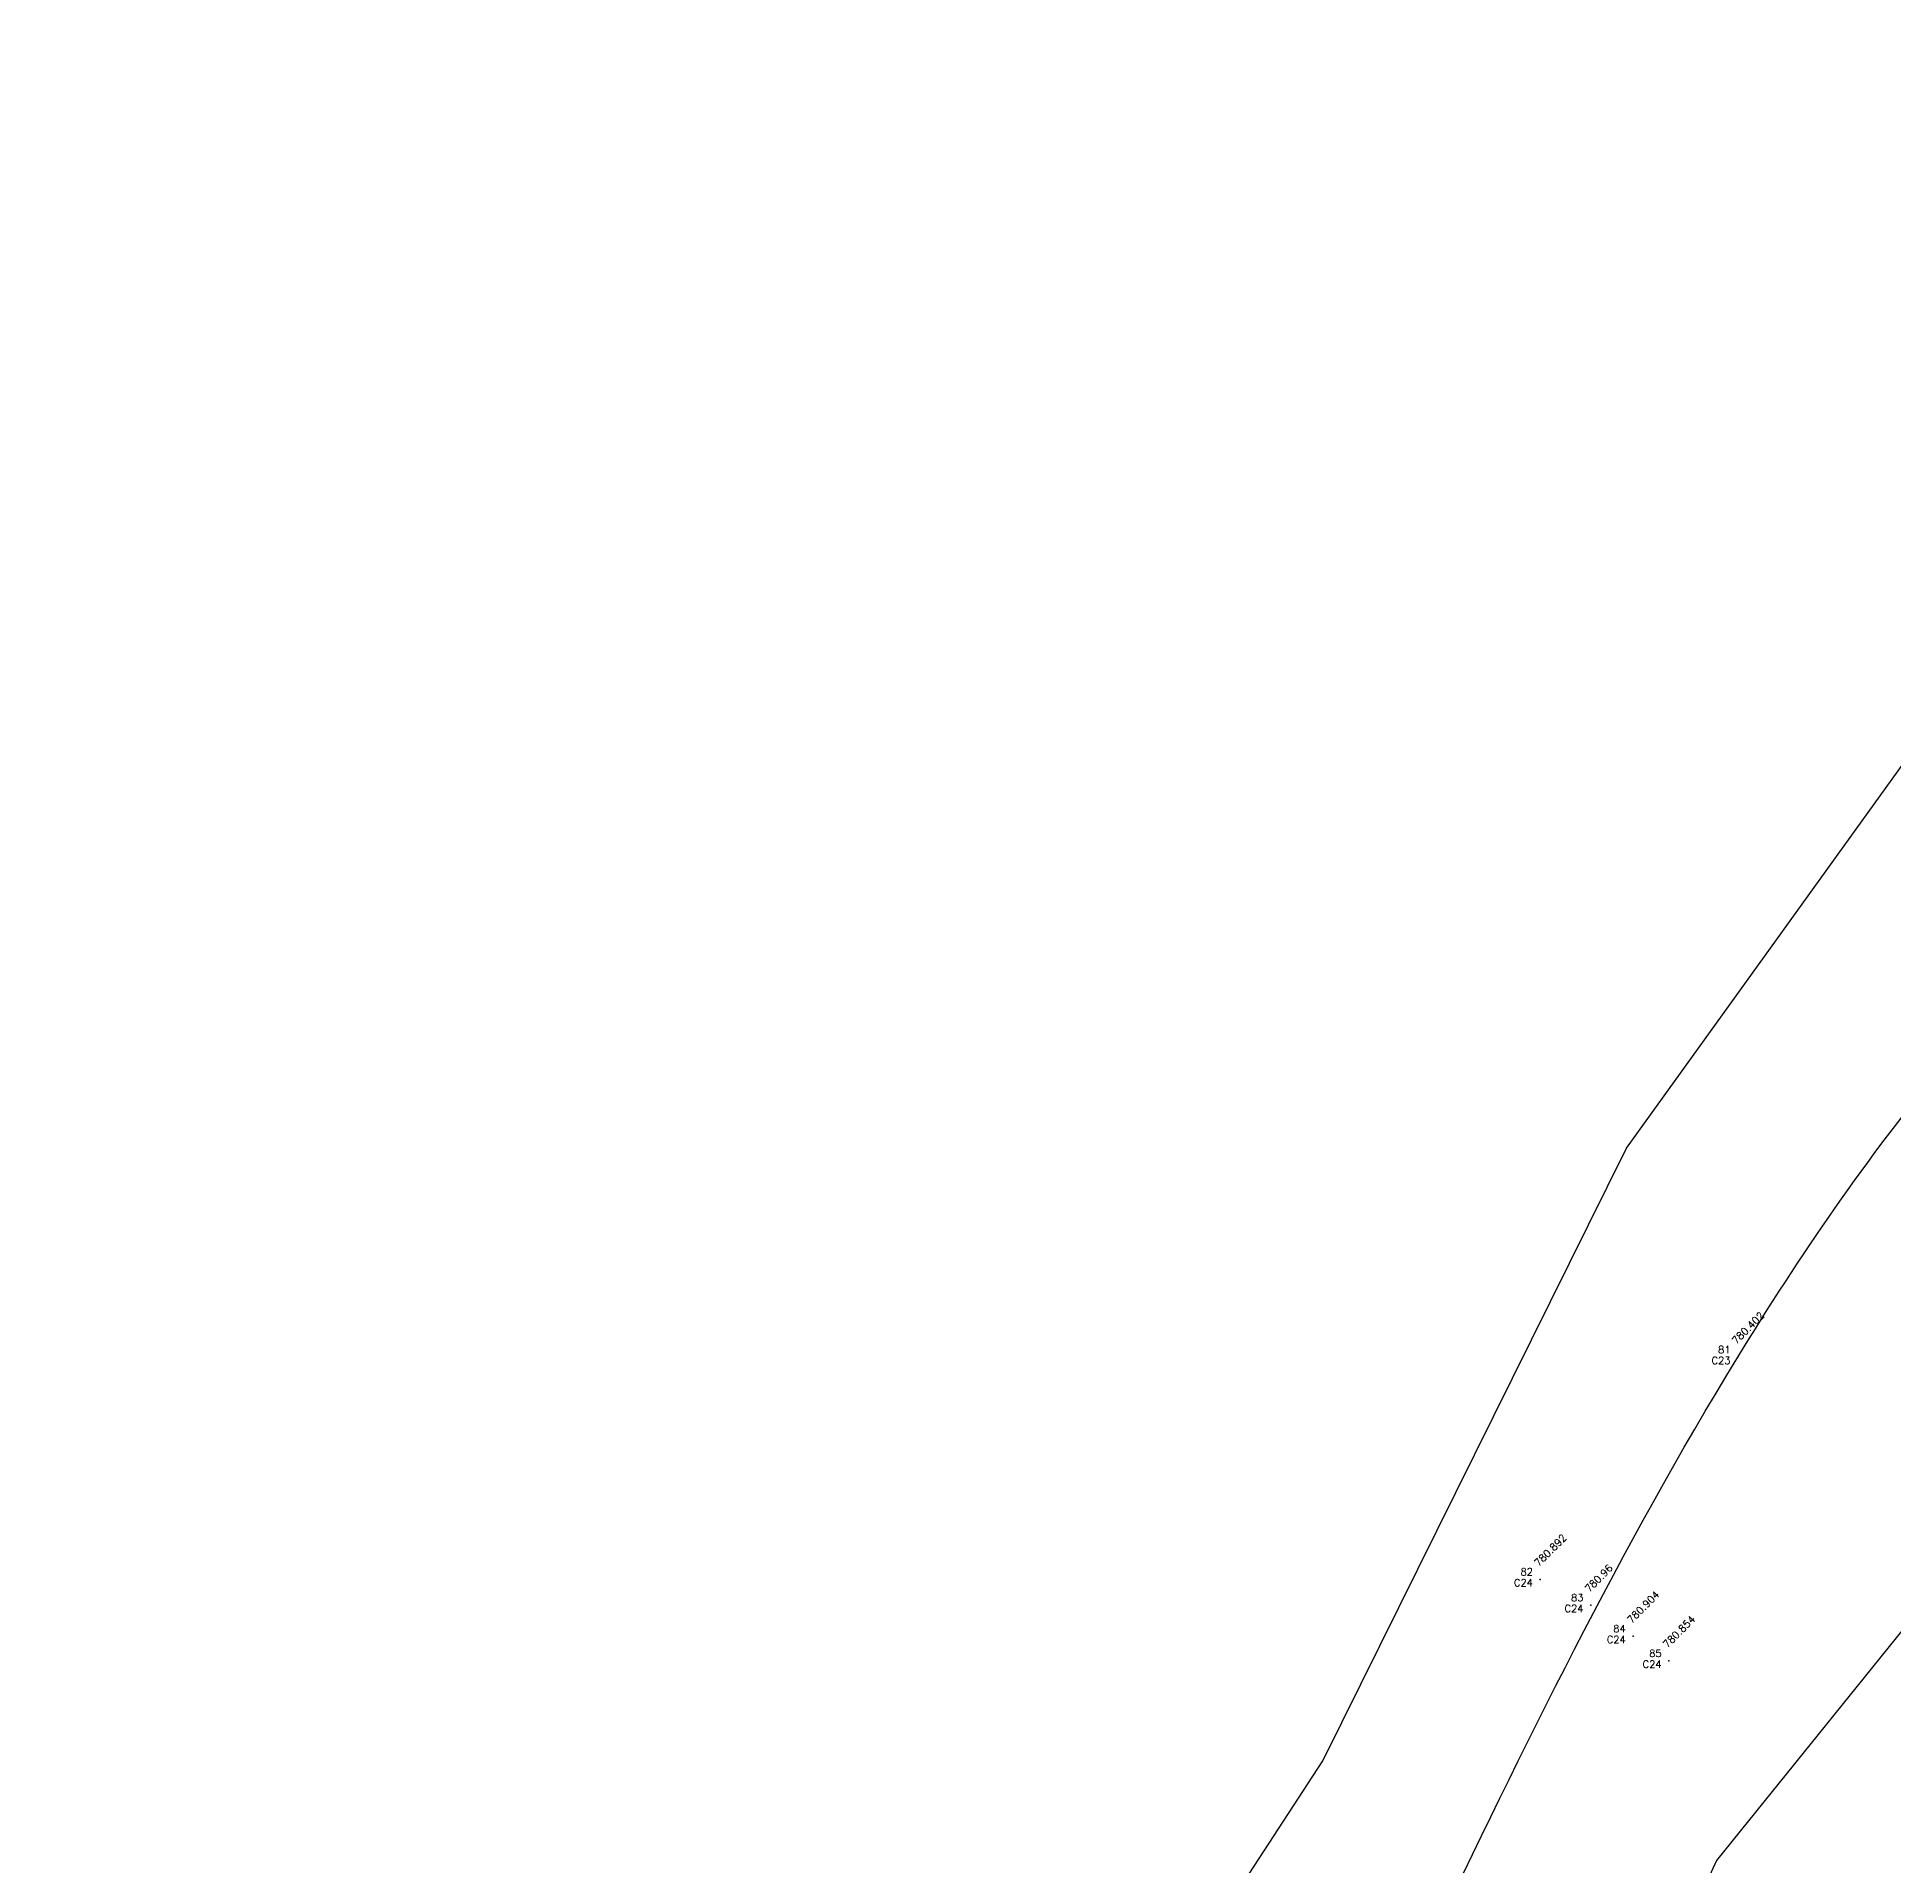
# Model space of a CAD drawing. Header units: millimetres. Extents: x 2757 to 35141, y 547 to 28513.
# Drawn here: x 2824.1 to 3165.4, y 1582.8 to 1919 of the extents above; entities that cross this region are included whole.
import ezdxf
from ezdxf.enums import TextEntityAlignment as Align

# ---------------------------------------------------------------- set-up
doc = ezdxf.new("R2010")
doc.units = ezdxf.units.MM
for name, color, linetype in [('Boundary', 6, 'Continuous'), ('Points', 7, 'Continuous'), ('Points-ELV', 6, 'Continuous'), ('Points-NUM', 4, 'Continuous'), ('Points-TXT', 3, 'Continuous')]:
    doc.layers.add(name, color=color, linetype=linetype)
doc.styles.add('romans', font='romans.shx')

# ---------------------------------------------------------------- blocks, each defined once
blk = doc.blocks.new('POINTS')
at = {"layer": 'Points'}
blk.add_line((0, 0), (0, 0), dxfattribs=at)
blk.add_point((0, 0), dxfattribs=at)
at = {"layer": 'Points-ELV', "style": 'romans'}
blk.add_attdef('ELEV', text='', height=1, rotation=45, dxfattribs=at).set_placement((0, 0), align=Align.BOTTOM_LEFT)
at = {"layer": 'Points-NUM', "style": 'romans'}
blk.add_attdef('PTNUM', text='', height=1, dxfattribs=at).set_placement((0, 0), align=Align.BOTTOM_RIGHT)
at = {"layer": 'Points-TXT', "style": 'romans'}
blk.add_attdef('DESC', text='', height=1, dxfattribs=at).set_placement((0, 0), align=Align.BOTTOM_RIGHT)

msp = doc.modelspace()

# ---------------------------------------------------------------- linework, layer by layer
msp.add_open_spline([(2903.00211, 1082.1966, 4188.48909), (2909.40216, 1097.29475, 4187.54312), (2931.77919, 1150.08369, 4184.23565), (2951.22124, 1226.09869, 4179.56262), (2981.23865, 1326.84677, 4174.87943), (3007.89141, 1412.93532, 4173.28094), (3046.973, 1498.8222, 4170.52538), (3086.07321, 1582.01702, 4168.22307), (3134.0429, 1680.25582, 4162.17535), (3194.44025, 1759.94525, 4151.81747), (3242.43851, 1790.54354, 4146.22395), (3253.555, 1797.63015, 4144.73796)], degree=3, knots=[0, 0, 0, 0, 9.234839089, 32.288536471, 44.069697577, 68.47859829, 82.868764029, 97.140911169, 120.192093222, 144.63365201, 152.140067999, 152.140067999, 152.140067999, 152.140067999])
at = {"layer": 'Boundary'}
for points in [[(3030.39241, 1231.89528, 0), (3042.87903, 1234.35589, 0), (3071.36961, 1220.11949, 0), (3078.58019, 1206.2346, 0), (3034.20197, 1092.57852, 0), (2970.79832, 970.34426, 0), (2910.0182, 918.00442, 0), (2842.56751, 919.35258, 0), (2824.13099, 980.91911, 0), (2874.98644, 1104.25823, 0), (2912.30915, 1181.55342, 0), (2961.81477, 1368.82877, 0), (2999.13748, 1456.45995, 0), (3024.34272, 1547.01411, 0), (3060.31641, 1602.28916, 0), (3116.13584, 1714.85513, 0), (3175.94213, 1797.99241, 0), (3237.54709, 1833.04487, 0), (3394.59451, 1895.22687, 0), (3533.09326, 1919.04458, 0)], [(3539.05616, 1853.61755, 0), (3376.55441, 1817.68827, 0), (3246.2655, 1724.80954, 0), (3132.65808, 1583.96677, 0), (3018.18792, 1333.61032, 0), (2893.85819, 998.83358, 0), (2895.98196, 983.26893, 0), (2908.37067, 984.86077, 0), (3030.30064, 1230.30088, 0), (3030.43163, 1231.84274, 0)]]:
    msp.add_polyline3d(points, dxfattribs=at)

# ---------------------------------------------------------------- block references
at = {"layer": 'Points', "linetype": 'Continuous'}
ref = msp.add_blockref('POINTS', (3136.56007, 1676.46006, 4161.29994), dxfattribs=dict(at, xscale=5.332251757533057, yscale=5.332251757533057, zscale=5.332251757533057))
ref.add_attrib('PTNUM', '81', dxfattribs={"layer": 'Points-NUM', "height": 1.333063, "style": 'romans'}).set_placement((3135.22701, 1676.79332, 4161.29994), align=Align.BOTTOM_RIGHT)
ref.add_attrib('DESC', 'C23', dxfattribs={"layer": 'Points-TXT', "height": 1.333063, "style": 'romans'}).set_placement((3135.22701, 1674.79373, 4161.29994), align=Align.BOTTOM_RIGHT)
ref.add_attrib('ELEV', '780.402', dxfattribs={"layer": 'Points-ELV', "height": 1.333063, "rotation": 45, "style": 'romans'}).set_placement((3136.56007, 1678.45965, 4161.29994), align=Align.BOTTOM_LEFT)
ref = msp.add_blockref('POINTS', (3100.2581, 1635.62567, 4163.91274), dxfattribs=dict(at, xscale=5.332251757533057, yscale=5.332251757533057, zscale=5.332251757533057))
ref.add_attrib('PTNUM', '82', dxfattribs={"layer": 'Points-NUM', "height": 1.333063, "style": 'romans'}).set_placement((3098.92504, 1635.95894, 4163.91274), align=Align.BOTTOM_RIGHT)
ref.add_attrib('DESC', 'C24', dxfattribs={"layer": 'Points-TXT', "height": 1.333063, "style": 'romans'}).set_placement((3098.92504, 1633.95935, 4163.91274), align=Align.BOTTOM_RIGHT)
ref.add_attrib('ELEV', '780.892', dxfattribs={"layer": 'Points-ELV', "height": 1.333063, "rotation": 45, "style": 'romans'}).set_placement((3100.2581, 1637.62527, 4163.91274), align=Align.BOTTOM_LEFT)
ref = msp.add_blockref('POINTS', (3109.55221, 1630.8853, 4164.27533), dxfattribs=dict(at, xscale=5.332251757533057, yscale=5.332251757533057, zscale=5.332251757533057))
ref.add_attrib('PTNUM', '83', dxfattribs={"layer": 'Points-NUM', "height": 1.333063, "style": 'romans'}).set_placement((3108.21915, 1631.21857, 4164.27533), align=Align.BOTTOM_RIGHT)
ref.add_attrib('DESC', 'C24', dxfattribs={"layer": 'Points-TXT', "height": 1.333063, "style": 'romans'}).set_placement((3108.21915, 1629.21897, 4164.27533), align=Align.BOTTOM_RIGHT)
ref.add_attrib('ELEV', '780.96', dxfattribs={"layer": 'Points-ELV', "height": 1.333063, "rotation": 45, "style": 'romans'}).set_placement((3109.55221, 1632.8849, 4164.27533), align=Align.BOTTOM_LEFT)
ref = msp.add_blockref('POINTS', (3117.3213, 1625.17979, 4163.97673), dxfattribs=dict(at, xscale=5.332251757533057, yscale=5.332251757533057, zscale=5.332251757533057))
ref.add_attrib('PTNUM', '84', dxfattribs={"layer": 'Points-NUM', "height": 1.333063, "style": 'romans'}).set_placement((3115.98824, 1625.51306, 4163.97673), align=Align.BOTTOM_RIGHT)
ref.add_attrib('DESC', 'C24', dxfattribs={"layer": 'Points-TXT', "height": 1.333063, "style": 'romans'}).set_placement((3115.98824, 1623.51346, 4163.97673), align=Align.BOTTOM_RIGHT)
ref.add_attrib('ELEV', '780.904', dxfattribs={"layer": 'Points-ELV', "height": 1.333063, "rotation": 45, "style": 'romans'}).set_placement((3117.3213, 1627.17939, 4163.97673), align=Align.BOTTOM_LEFT)
ref = msp.add_blockref('POINTS', (3123.90664, 1620.65271, 4163.71011), dxfattribs=dict(at, xscale=5.332251757533057, yscale=5.332251757533057, zscale=5.332251757533057))
ref.add_attrib('PTNUM', '85', dxfattribs={"layer": 'Points-NUM', "height": 1.333063, "style": 'romans'}).set_placement((3122.57357, 1620.98598, 4163.71011), align=Align.BOTTOM_RIGHT)
ref.add_attrib('DESC', 'C24', dxfattribs={"layer": 'Points-TXT', "height": 1.333063, "style": 'romans'}).set_placement((3122.57357, 1618.98638, 4163.71011), align=Align.BOTTOM_RIGHT)
ref.add_attrib('ELEV', '780.854', dxfattribs={"layer": 'Points-ELV', "height": 1.333063, "rotation": 45, "style": 'romans'}).set_placement((3123.90664, 1622.65231, 4163.71011), align=Align.BOTTOM_LEFT)

doc.saveas('drawing.dxf')
